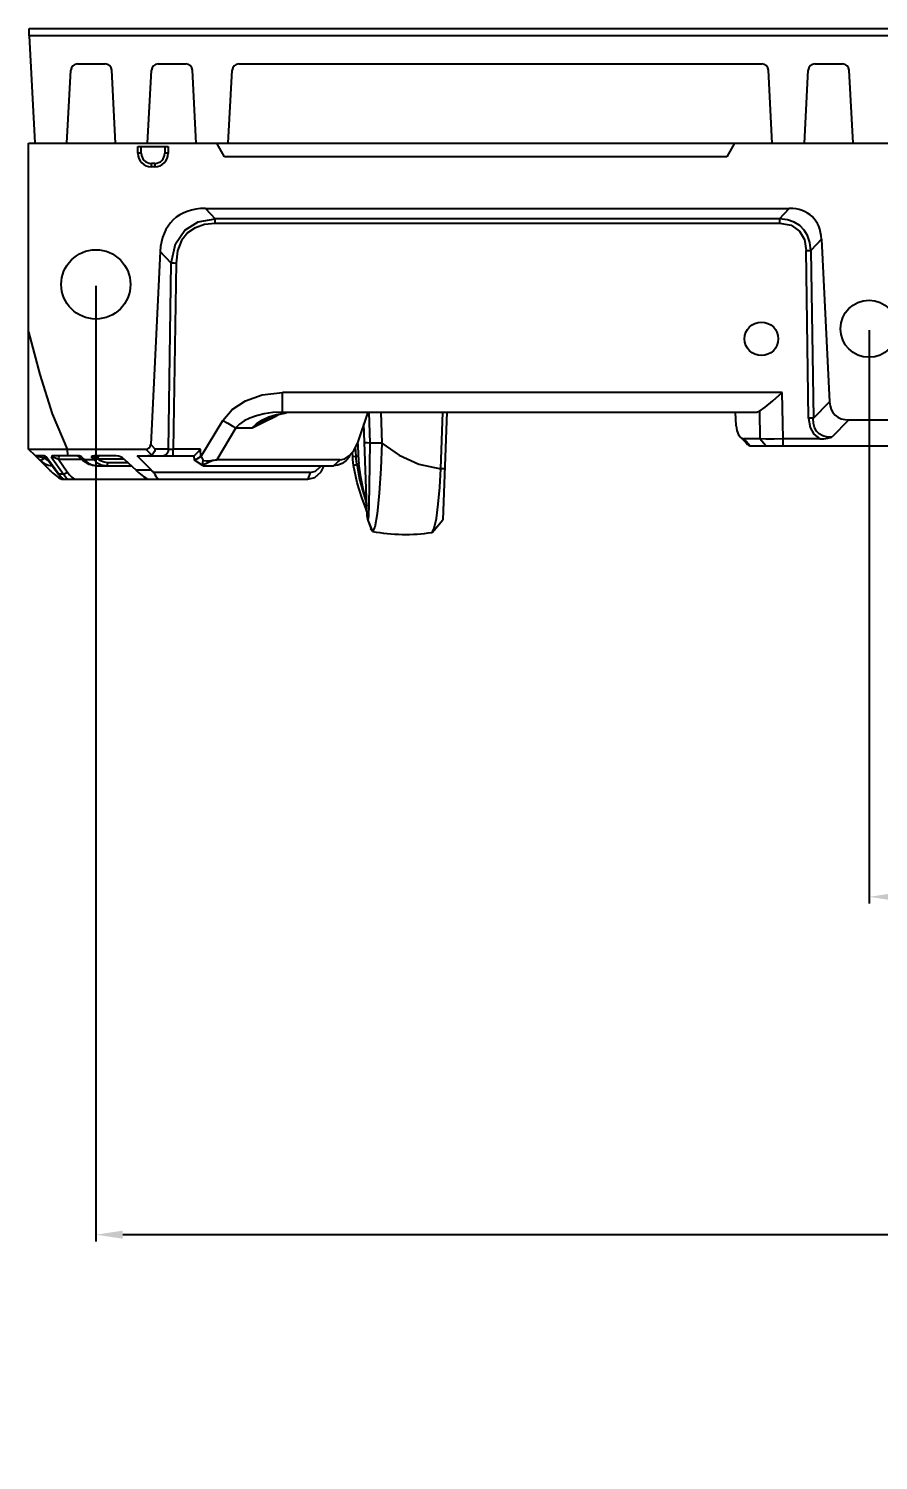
# Model space of a CAD drawing. Header units: millimetres. Extents: x -3132 to 28633, y 682 to 5849.
# Drawn here: x -1949.5 to -1823.1, y 1604.9 to 1817.9 of the extents above; entities that cross this region are included whole.
import ezdxf

# ---------------------------------------------------------------- set-up
doc = ezdxf.new("R2010")
doc.units = ezdxf.units.MM
doc.styles.get("Standard").update_dxf_attribs({"font": 'arial.ttf'})
doc.dimstyles.new('ISO-20', dxfattribs={"dimtxt": 20, "dimasz": 4, "dimexe": 1, "dimexo": 0.2, "dimgap": 0, "dimtad": 1, "dimtoh": 1, "dimdec": 1, "dimzin": 9, "dimdsep": 46, "dimtxsty": 'Standard', "dimblk": '_FILLED', "dimcen": 0.2, "dimclrd": 256, "dimclre": 256, "dimclrt": 256, "dimadec": 1, "dimazin": 2, "dimtfac": 1, "dimtdec": 1, "dimtofl": 0, "dimtmove": 0, "dimatfit": 3, "dimldrblk": '_FILLED', "dimfxl": 1, "dimtolj": 1, "dimtzin": 0, "dimarcsym": 0})

# ---------------------------------------------------------------- blocks, each defined once
blk = doc.blocks.new('_FILLED')
at = {"color": 0, "linetype": 'ByBlock'}
blk.add_solid([(0, 0), (-1, 0.15), (-1, -0.15)], dxfattribs=at)
blk = doc.blocks.new('*D37')
at = {"lineweight": -2, "transparency": 16777216}
for p, q in [((-1939.5, 1779.63), (-1939.5, 1637.45)), ((-1459.5, 1779.63), (-1459.5, 1637.45)), ((-1463.5, 1638.45), (-1935.5, 1638.45))]:
    blk.add_line(p, q, dxfattribs=at)
at = {"layer": 'Defpoints', "color": 0, "transparency": 16777216}
for p in [(-1939.5, 1779.83), (-1459.5, 1779.83), (-1939.5, 1638.45)]:
    blk.add_point(p, dxfattribs=at)
at = {"lineweight": -2, "transparency": 16777216, "xscale": 4, "yscale": 4, "zscale": 4, "rotation": 180}
blk.add_blockref('_FILLED', (-1939.5, 1638.45), dxfattribs=at)
at = {"lineweight": -2, "transparency": 16777216, "xscale": 4, "yscale": 4, "zscale": 4}
blk.add_blockref('_FILLED', (-1459.5, 1638.45), dxfattribs=at)
at = {"transparency": 16777216, "insert": (-1699.5, 1651.4), "char_height": 20, "attachment_point": 5}
blk.add_mtext('\\A1;480 [1\'-6 7/8"]', dxfattribs=at)
blk = doc.blocks.new('*D38')
at = {"lineweight": -2, "transparency": 16777216}
for p, q in [((-1824.5, 1773.03), (-1824.5, 1687.71)), ((-1574.5, 1773.03), (-1574.5, 1687.71)), ((-1820.5, 1688.71), (-1578.5, 1688.71))]:
    blk.add_line(p, q, dxfattribs=at)
at = {"layer": 'Defpoints', "color": 0, "transparency": 16777216}
for p in [(-1824.5, 1773.23), (-1574.5, 1773.23), (-1574.5, 1688.71)]:
    blk.add_point(p, dxfattribs=at)
at = {"lineweight": -2, "transparency": 16777216, "xscale": 4, "yscale": 4, "zscale": 4, "rotation": 180}
blk.add_blockref('_FILLED', (-1824.5, 1688.71), dxfattribs=at)
at = {"lineweight": -2, "transparency": 16777216, "xscale": 4, "yscale": 4, "zscale": 4}
blk.add_blockref('_FILLED', (-1574.5, 1688.71), dxfattribs=at)
at = {"transparency": 16777216, "insert": (-1699.5, 1701.65), "char_height": 20, "attachment_point": 5}
blk.add_mtext('\\A1;250 [9 7/8"]', dxfattribs=at)

msp = doc.modelspace()

# ---------------------------------------------------------------- linework, layer by layer
at = {"linetype": 'Continuous'}
for p, q in [((-1949.403, 1816.827), (-1949.403, 1817.877)), ((-1949.403, 1817.877), (-1699.603, 1817.877)), ((-1949.403, 1816.827), (-1948.567, 1800.876)), ((-1699.603, 1816.827), (-1949.403, 1816.827)), ((-1943.801, 1800.827), (-1943.233, 1811.679)), ((-1942.234, 1812.627), (-1938.132, 1812.627)), ((-1936.565, 1800.827), (-1937.133, 1811.679)), ((-1931.801, 1800.827), (-1931.233, 1811.679)), ((-1930.234, 1812.627), (-1926.132, 1812.627)), ((-1924.565, 1800.827), (-1925.133, 1811.679)), ((-1919.801, 1800.827), (-1919.233, 1811.679)), ((-1918.234, 1812.627), (-1840.452, 1812.627)), ((-1838.885, 1800.827), (-1839.453, 1811.679)), ((-1834.122, 1800.827), (-1833.553, 1811.679)), ((-1832.554, 1812.627), (-1828.452, 1812.627)), ((-1826.885, 1800.827), (-1827.453, 1811.679)), ((-1949.503, 1755.327), (-1949.503, 1800.827)), ((-1949.503, 1800.827), (-1449.503, 1800.827)), ((-1933.253, 1799.327), (-1933.253, 1800.327)), ((-1933.253, 1800.327), (-1928.753, 1800.327)), ((-1932.753, 1799.327), (-1932.753, 1800.327)), ((-1929.253, 1800.327), (-1929.253, 1799.327)), ((-1928.753, 1800.327), (-1928.753, 1799.327)), ((-1920.348, 1798.827), (-1921.503, 1800.827)), ((-1844.503, 1800.827), (-1845.658, 1798.827)), ((-1932.753, 1799.327), (-1933.253, 1799.327)), ((-1931.253, 1797.327), (-1931.253, 1797.827)), ((-1930.753, 1797.827), (-1931.253, 1797.827)), ((-1930.753, 1797.827), (-1930.753, 1797.327)), ((-1928.753, 1799.327), (-1929.253, 1799.327)), ((-1845.658, 1798.827), (-1920.348, 1798.827)), ((-1930.753, 1797.327), (-1931.253, 1797.327)), ((-1923.221, 1791.127), (-1921.775, 1789.605)), ((-1923.221, 1791.127), (-1836.369, 1791.127)), ((-1921.775, 1788.933), (-1921.775, 1789.605)), ((-1837.815, 1789.605), (-1921.775, 1789.605)), ((-1837.815, 1789.605), (-1836.369, 1791.127)), ((-1837.815, 1789.605), (-1837.815, 1788.933)), ((-1921.737, 1788.933), (-1837.815, 1788.933)), ((-1831.566, 1786.553), (-1833.146, 1784.891)), ((-1831.566, 1786.553), (-1830.371, 1762.352)), ((-1929.931, 1784.737), (-1931.35, 1755.999)), ((-1928.288, 1783.009), (-1929.931, 1784.737)), ((-1928.689, 1755.292), (-1928.288, 1783.009)), ((-1927.582, 1783.009), (-1927.982, 1755.292)), ((-1833.491, 1759.904), (-1833.853, 1784.891)), ((-1833.146, 1784.891), (-1832.785, 1759.904)), ((-1914.753, 1763.384), (-1911.727, 1763.722)), ((-1911.727, 1760.827), (-1911.727, 1763.722)), ((-1837.407, 1763.722), (-1911.727, 1763.722)), ((-1837.268, 1756.826), (-1837.407, 1763.722)), ((-1832.785, 1759.904), (-1830.371, 1762.352)), ((-1923.869, 1754.178), (-1920.611, 1759.595)), ((-1911.727, 1760.827), (-1841.329, 1760.827)), ((-1899.04, 1760.827), (-1900.655, 1756.116)), ((-1898.92, 1760.827), (-1898.759, 1756.228)), ((-1897.125, 1760.827), (-1896.963, 1756.208)), ((-1888.172, 1752.372), (-1887.877, 1760.827)), ((-1887.311, 1760.827), (-1887.872, 1744.777)), ((-1844.281, 1758.791), (-1844.363, 1760.827)), ((-1840.813, 1760.966), (-1840.73, 1756.826)), ((-1827.498, 1759.66), (-1830.017, 1757.107)), ((-1827.498, 1759.66), (-1821.508, 1759.66)), ((-1918.676, 1758.468), (-1921.53, 1753.724)), ((-1918.676, 1758.468), (-1916.271, 1758.468)), ((-1916.271, 1758.468), (-1914.473, 1759.401)), ((-1899.152, 1745.275), (-1899.635, 1759.092)), ((-1948.503, 1754.327), (-1949.503, 1755.327)), ((-1949.503, 1755.327), (-1932.056, 1755.327)), ((-1943.734, 1754.991), (-1943.788, 1755.327)), ((-1931.23, 1754.458), (-1932.056, 1755.327)), ((-1931.35, 1755.999), (-1930.677, 1755.292)), ((-1928.689, 1755.292), (-1930.677, 1755.292)), ((-1928.689, 1755.292), (-1928.779, 1754.838)), ((-1928.689, 1755.292), (-1928.482, 1755.289)), ((-1928.482, 1755.289), (-1928.241, 1755.289)), ((-1928.241, 1755.289), (-1927.982, 1755.292)), ((-1927.982, 1754.327), (-1927.982, 1755.292)), ((-1923.935, 1755.292), (-1927.982, 1755.292)), ((-1924.394, 1754.81), (-1923.935, 1755.292)), ((-1923.869, 1754.178), (-1923.935, 1755.292)), ((-1901.762, 1754.389), (-1901.108, 1755.182)), ((-1901.108, 1755.182), (-1900.655, 1756.116)), ((-1900.796, 1754.249), (-1900.867, 1755.678)), ((-1900.556, 1756.12), (-1900.471, 1754.267)), ((-1896.963, 1756.208), (-1898.759, 1756.228)), ((-1896.963, 1756.208), (-1897.134, 1752.46)), ((-1843.067, 1756.826), (-1842.171, 1755.827)), ((-1840.73, 1756.826), (-1843.067, 1756.826)), ((-1842.171, 1755.827), (-1806.835, 1755.827)), ((-1839.833, 1755.827), (-1840.73, 1756.826)), ((-1839.851, 1756.817), (-1840.73, 1756.826)), ((-1838.617, 1756.817), (-1839.851, 1756.817)), ((-1837.268, 1756.826), (-1838.617, 1756.817)), ((-1837.268, 1755.827), (-1837.268, 1756.826)), ((-1831.82, 1756.826), (-1837.268, 1756.826)), ((-1947.336, 1754.327), (-1948.503, 1754.327)), ((-1948.43, 1754.254), (-1946.34, 1752.164)), ((-1948.227, 1754.233), (-1948.03, 1754.193)), ((-1947.765, 1754.121), (-1948.03, 1754.193)), ((-1947.686, 1753.648), (-1947.882, 1753.705)), ((-1947.498, 1754.037), (-1947.765, 1754.121)), ((-1947.441, 1753.743), (-1947.686, 1753.648)), ((-1947.065, 1753.884), (-1947.498, 1754.037)), ((-1947.233, 1753.943), (-1947.441, 1753.743)), ((-1947.317, 1754.326), (-1947.336, 1754.327)), ((-1947.194, 1754.309), (-1947.317, 1754.326)), ((-1946.982, 1753.855), (-1947.065, 1753.884)), ((-1946.529, 1753.564), (-1946.982, 1753.855)), ((-1946.982, 1753.855), (-1946.74, 1753.855)), ((-1946.947, 1754.15), (-1946.882, 1754.181)), ((-1946.936, 1754.12), (-1946.947, 1754.15)), ((-1946.936, 1754.12), (-1946.936, 1754.12)), ((-1946.934, 1754.122), (-1945.131, 1751.64)), ((-1944.999, 1751.581), (-1946.882, 1754.181)), ((-1946.131, 1754.181), (-1944.332, 1751.581)), ((-1946.131, 1754.181), (-1945.937, 1754.15)), ((-1942.199, 1754.327), (-1945.803, 1754.327)), ((-1945.286, 1753.934), (-1945.08, 1753.842)), ((-1945.08, 1753.842), (-1943.755, 1751.92)), ((-1945.08, 1753.842), (-1941.647, 1753.842)), ((-1941.999, 1754.306), (-1942.199, 1754.327)), ((-1942.163, 1754.285), (-1942.025, 1754.194)), ((-1941.487, 1753.693), (-1942.025, 1754.194)), ((-1941.897, 1754.231), (-1941.665, 1754.187)), ((-1941.659, 1754.181), (-1941.148, 1753.705)), ((-1941.487, 1753.693), (-1940.546, 1753.082)), ((-1941.148, 1753.705), (-1940.616, 1753.239)), ((-1939.769, 1753.705), (-1941.148, 1753.705)), ((-1940.616, 1753.239), (-1939.995, 1752.934)), ((-1940.546, 1753.082), (-1939.324, 1752.827)), ((-1940.001, 1754.262), (-1940.21, 1754.181)), ((-1939.769, 1753.705), (-1940.21, 1754.181)), ((-1939.965, 1754.112), (-1940.21, 1754.181)), ((-1939.758, 1754.31), (-1940.001, 1754.262)), ((-1939.719, 1754.032), (-1939.965, 1754.112)), ((-1939.301, 1753.243), (-1939.769, 1753.705)), ((-1939.494, 1754.327), (-1939.758, 1754.31)), ((-1939.235, 1753.855), (-1939.719, 1754.032)), ((-1936.461, 1754.327), (-1939.494, 1754.327)), ((-1939.316, 1754.276), (-1939.183, 1754.327)), ((-1938.792, 1753.557), (-1939.235, 1753.855)), ((-1939.235, 1753.855), (-1935.272, 1753.855)), ((-1934.709, 1753.299), (-1937.703, 1753.299)), ((-1935.272, 1753.842), (-1933.532, 1752.164)), ((-1931.229, 1752.164), (-1933.338, 1754.327)), ((-1933.338, 1754.327), (-1924.877, 1754.327)), ((-1929.033, 1754.469), (-1929.396, 1754.327)), ((-1928.779, 1754.838), (-1929.033, 1754.469)), ((-1924.877, 1754.327), (-1924.735, 1754.46)), ((-1924.84, 1753.696), (-1924.877, 1754.327)), ((-1924.84, 1753.695), (-1924.839, 1753.694)), ((-1924.839, 1753.694), (-1924.709, 1753.753)), ((-1923.559, 1752.827), (-1924.839, 1753.695)), ((-1924.735, 1754.46), (-1924.394, 1754.81)), ((-1924.709, 1753.753), (-1924.366, 1753.935)), ((-1924.366, 1753.935), (-1923.871, 1754.212)), ((-1923.658, 1753.81), (-1923.56, 1753.62)), ((-1923.615, 1752.958), (-1922.116, 1753.655)), ((-1923.615, 1752.958), (-1923.583, 1753.338)), ((-1923.583, 1753.338), (-1923.56, 1753.62)), ((-1923.56, 1753.62), (-1923.063, 1753.588)), ((-1923.063, 1753.588), (-1922.579, 1753.595)), ((-1922.579, 1753.595), (-1922.116, 1753.655)), ((-1921.689, 1753.717), (-1921.507, 1753.724)), ((-1903.168, 1753.724), (-1921.507, 1753.724)), ((-1904.149, 1752.827), (-1903.168, 1753.724)), ((-1901.293, 1754.225), (-1901.323, 1754.822)), ((-1901.293, 1754.225), (-1900.796, 1754.249)), ((-1901.174, 1752.883), (-1900.689, 1753.096)), ((-1900.796, 1754.249), (-1900.61, 1754.26)), ((-1900.771, 1753.858), (-1900.796, 1754.249)), ((-1900.689, 1753.096), (-1900.326, 1750.993)), ((-1900.61, 1754.26), (-1900.471, 1754.267)), ((-1900.516, 1753.148), (-1900.386, 1753.177)), ((-1900.422, 1753.539), (-1900.386, 1753.177)), ((-1900.109, 1751.171), (-1900.386, 1753.177)), ((-1891.447, 1753.079), (-1888.172, 1752.372)), ((-1945.131, 1751.64), (-1944.4, 1750.827)), ((-1944.332, 1751.581), (-1944.999, 1751.581)), ((-1944.565, 1751.058), (-1944.33, 1750.827)), ((-1944.122, 1751.633), (-1944.332, 1751.581)), ((-1944.132, 1751.309), (-1944.332, 1751.581)), ((-1943.755, 1751.92), (-1943.424, 1751.495)), ((-1943.424, 1751.495), (-1943.06, 1751.129)), ((-1943.06, 1751.129), (-1942.666, 1750.827)), ((-1939.995, 1752.934), (-1939.324, 1752.827)), ((-1939.324, 1752.827), (-1934.22, 1752.827)), ((-1931.229, 1752.164), (-1933.532, 1752.164)), ((-1907.618, 1751.827), (-1930.878, 1751.827)), ((-1923.612, 1752.909), (-1923.615, 1752.958)), ((-1923.558, 1752.827), (-1904.149, 1752.827)), ((-1907.618, 1751.827), (-1907.984, 1750.827)), ((-1906.133, 1752.673), (-1906.056, 1752.827)), ((-1906.014, 1751.942), (-1905.568, 1752.827)), ((-1900.326, 1750.993), (-1899.844, 1749.192)), ((-1888.337, 1749.64), (-1888.172, 1752.372)), ((-1887.606, 1752.372), (-1888.172, 1752.372)), ((-1944.564, 1750.827), (-1907.984, 1750.827)), ((-1888.572, 1747.141), (-1888.337, 1749.64)), ((-1899.279, 1746.385), (-1899.934, 1748.117)), ((-1899.22, 1746.938), (-1899.218, 1746.92)), ((-1899.206, 1746.815), (-1899.208, 1746.865)), ((-1898.897, 1747.078), (-1898.962, 1745.309)), ((-1888.857, 1745.017), (-1888.572, 1747.141)), ((-1899.179, 1746.052), (-1899.279, 1746.385)), ((-1899.047, 1744.772), (-1898.835, 1744.215)), ((-1898.962, 1745.309), (-1899.042, 1744.762)), ((-1899.042, 1744.762), (-1898.358, 1743.083)), ((-1889.506, 1742.935), (-1887.872, 1744.777)), ((-1889.191, 1743.255), (-1887.872, 1744.777)), ((-1889.172, 1743.536), (-1888.857, 1745.017)), ((-1898.542, 1743.352), (-1898.595, 1743.506)), ((-1898.358, 1743.083), (-1898.542, 1743.352)), ((-1889.506, 1742.935), (-1889.421, 1743.002)), ((-1889.421, 1743.002), (-1889.172, 1743.536))]:
    msp.add_line(p, q, dxfattribs=at)
for points in [[(-1928.288, 1783.009), (-1927.658, 1785.851), (-1926.254, 1787.881), (-1924.278, 1789.116), (-1921.775, 1789.605)], [(-1833.146, 1784.891), (-1833.325, 1786.084), (-1833.664, 1787.082), (-1834.157, 1787.918), (-1834.817, 1788.594), (-1835.656, 1789.105), (-1836.653, 1789.445), (-1837.815, 1789.605)], [(-1925.81, 1787.527), (-1926.756, 1786.338), (-1927.358, 1784.817), (-1927.582, 1783.009)], [(-1925.81, 1787.527), (-1924.696, 1788.295), (-1923.328, 1788.774), (-1921.737, 1788.933)], [(-1837.815, 1788.933), (-1836.096, 1788.622), (-1834.854, 1787.766), (-1834.117, 1786.5), (-1833.853, 1784.891)], [(-1928.288, 1783.009), (-1928.082, 1783.011), (-1927.842, 1783.011), (-1927.582, 1783.009)], [(-1833.853, 1784.891), (-1833.595, 1784.893), (-1833.355, 1784.893), (-1833.146, 1784.891)], [(-1949.503, 1772.76), (-1947.834, 1766.421), (-1946.019, 1760.568), (-1943.788, 1755.327)], [(-1840.813, 1760.966), (-1839.959, 1761.56), (-1838.791, 1762.519), (-1837.407, 1763.722)], [(-1920.611, 1759.595), (-1919.231, 1761.215), (-1917.258, 1762.507), (-1914.753, 1763.384)], [(-1920.611, 1759.595), (-1919.895, 1759.168), (-1919.233, 1758.783), (-1918.676, 1758.468)], [(-1914.452, 1760.571), (-1915.587, 1760.29), (-1916.579, 1759.931), (-1917.429, 1759.504), (-1918.132, 1759.014), (-1918.676, 1758.468)], [(-1916.271, 1758.468), (-1915.626, 1759.085), (-1914.799, 1759.634), (-1913.795, 1760.102), (-1912.616, 1760.475), (-1911.255, 1760.729)], [(-1916.271, 1758.468), (-1914.704, 1759.454), (-1913.662, 1759.976)], [(-1914.473, 1759.401), (-1912.835, 1760.182), (-1912.356, 1760.447)], [(-1911.727, 1760.827), (-1913.169, 1760.757), (-1914.452, 1760.571)], [(-1913.662, 1759.976), (-1912.566, 1760.399), (-1911.133, 1760.722)], [(-1832.785, 1759.904), (-1832.991, 1759.907), (-1833.231, 1759.907), (-1833.491, 1759.904)], [(-1833.491, 1759.904), (-1833.265, 1758.533), (-1832.695, 1757.522), (-1831.82, 1756.826)], [(-1830.017, 1757.107), (-1830.73, 1757.109), (-1831.369, 1757.292), (-1831.909, 1757.591), (-1832.313, 1758.006), (-1832.589, 1758.524), (-1832.772, 1759.14), (-1832.786, 1759.903)], [(-1844.281, 1758.791), (-1844.177, 1758.079), (-1843.918, 1757.45), (-1843.635, 1757.079)], [(-1930.677, 1755.292), (-1930.801, 1754.964), (-1930.988, 1754.679), (-1931.237, 1754.454)], [(-1898.759, 1756.228), (-1899.172, 1756.242), (-1899.442, 1756.271), (-1899.537, 1756.311)], [(-1898.759, 1756.228), (-1898.803, 1753.035), (-1898.846, 1749.8), (-1898.897, 1747.078)], [(-1896.963, 1756.208), (-1894.414, 1754.399), (-1891.447, 1753.079)], [(-1843.635, 1757.079), (-1843.535, 1756.994), (-1843.067, 1756.826)], [(-1843.634, 1757.08), (-1842.798, 1756.244), (-1842.592, 1756.031)], [(-1842.592, 1756.031), (-1842.443, 1755.908), (-1842.171, 1755.827)], [(-1831.82, 1756.826), (-1831.23, 1756.86), (-1830.625, 1756.959), (-1830.017, 1757.107)], [(-1948.364, 1754.188), (-1948.364, 1754.234), (-1948.227, 1754.233)], [(-1947.317, 1754.326), (-1947.096, 1754.262), (-1946.936, 1754.12)], [(-1947.233, 1753.943), (-1947.175, 1754.138), (-1947.07, 1754.276)], [(-1946.882, 1754.181), (-1947.038, 1754.258), (-1947.194, 1754.309)], [(-1946.982, 1753.855), (-1946.938, 1754.072), (-1946.918, 1754.101)], [(-1945.803, 1754.327), (-1945.956, 1754.309), (-1946.068, 1754.259), (-1946.131, 1754.181)], [(-1945.937, 1754.15), (-1945.717, 1754.091), (-1945.499, 1754.018), (-1945.286, 1753.934)], [(-1945.08, 1753.842), (-1945.036, 1754.072), (-1944.909, 1754.256)], [(-1943.624, 1754.327), (-1943.68, 1754.657), (-1943.734, 1754.991)], [(-1942.025, 1754.194), (-1942.032, 1754.235), (-1941.897, 1754.231)], [(-1941.659, 1754.181), (-1941.82, 1754.251), (-1941.999, 1754.306)], [(-1941.148, 1753.705), (-1941.367, 1753.646), (-1941.487, 1753.693)], [(-1939.476, 1753.943), (-1939.582, 1753.83), (-1939.673, 1753.76), (-1939.769, 1753.705)], [(-1939.476, 1753.943), (-1939.419, 1754.138), (-1939.316, 1754.276)], [(-1938.054, 1752.827), (-1938.717, 1752.936), (-1939.301, 1753.243)], [(-1939.235, 1753.855), (-1939.191, 1754.072), (-1939.064, 1754.256)], [(-1937.703, 1753.299), (-1938.273, 1753.365), (-1938.792, 1753.557)], [(-1938.054, 1752.827), (-1937.888, 1752.886), (-1937.759, 1753.055), (-1937.703, 1753.299)], [(-1931.23, 1754.458), (-1931.386, 1754.383), (-1931.577, 1754.341), (-1931.798, 1754.327)], [(-1923.855, 1754.201), (-1923.756, 1754.004), (-1923.658, 1753.81)], [(-1922.116, 1753.655), (-1921.892, 1753.694), (-1921.689, 1753.717)], [(-1901.71, 1754.244), (-1902.277, 1753.643), (-1902.893, 1753.195), (-1903.524, 1752.92), (-1904.149, 1752.827)], [(-1903.168, 1753.724), (-1902.476, 1753.895), (-1901.762, 1754.389)], [(-1901.174, 1752.883), (-1901.225, 1753.328), (-1901.265, 1753.776), (-1901.293, 1754.225)], [(-1900.689, 1753.096), (-1900.735, 1753.473), (-1900.771, 1753.858)], [(-1900.689, 1753.096), (-1900.618, 1753.12), (-1900.516, 1753.148)], [(-1900.471, 1754.267), (-1900.45, 1753.903), (-1900.422, 1753.539)], [(-1944.999, 1751.581), (-1945.122, 1751.629), (-1945.131, 1751.64)], [(-1944.999, 1751.581), (-1944.788, 1751.309), (-1944.565, 1751.058)], [(-1943.673, 1750.827), (-1943.919, 1751.058), (-1944.132, 1751.309)], [(-1943.755, 1751.92), (-1943.914, 1751.757), (-1944.122, 1751.633)], [(-1923.558, 1752.827), (-1923.592, 1752.865), (-1923.612, 1752.909)], [(-1907.984, 1750.827), (-1906.938, 1751.109), (-1906.014, 1751.942)], [(-1907.618, 1751.827), (-1906.82, 1752.049), (-1906.133, 1752.673)], [(-1899.934, 1748.117), (-1900.641, 1750.292), (-1901.173, 1752.883)], [(-1899.208, 1746.865), (-1899.382, 1747.915), (-1899.733, 1749.405), (-1900.109, 1751.171)], [(-1897.134, 1752.46), (-1897.364, 1748.777), (-1897.652, 1745.711)], [(-1899.844, 1749.192), (-1899.4, 1747.712), (-1899.22, 1746.938)], [(-1899.218, 1746.92), (-1899.213, 1746.888), (-1899.208, 1746.864)], [(-1897.652, 1745.711), (-1897.988, 1743.721), (-1898.358, 1743.084)], [(-1898.835, 1744.215), (-1898.665, 1743.728), (-1898.594, 1743.506)]]:
    msp.add_lwpolyline(points, dxfattribs=at)
for centre, radius in [((-1939.503, 1779.827), 5.15), ((-1824.503, 1773.227), 4.25), ((-1840.503, 1771.727), 2.5)]:
    msp.add_circle(centre, radius, dxfattribs=at)
for centre, radius, start, end in [((-1942.234, 1811.627), 1, 90, 177), ((-1938.132, 1811.627), 1, 3, 90), ((-1930.234, 1811.627), 1, 90, 177), ((-1926.132, 1811.627), 1, 3, 90), ((-1918.234, 1811.627), 1, 90, 177), ((-1840.452, 1811.627), 1, 3, 90), ((-1832.554, 1811.627), 1, 90, 177), ((-1828.452, 1811.627), 1, 3, 90), ((-1931.253, 1799.327), 2, 180, 270), ((-1931.253, 1799.327), 1.5, 180, 270), ((-1930.753, 1799.327), 2, 270, 0), ((-1930.753, 1799.327), 1.5, 270, 0), ((-1945.76, 1755.827), 3, 225, 264.98574), ((-1940.709, 1757.795), 7.964, 225, 241.04498), ((-1897.653, 1745.328), 1.5, 182, 202.16045), ((-1893.503, 1768.691), 26.064, 259.25585, 278.82076)]:
    msp.add_arc(centre, radius, start, end, dxfattribs=at)
for centre, major_axis, ratio, start_param, end_param in [((-1916.835, 1777.692), (11.153, -11.733), 0.5868492, 8.9159146, 9.9347322), ((-1840.94, 1781.51), (7.983, 8.398), 0.5868492, -0.5099543, 0.5088634), ((-1824.852, 1765.221), (-4.733, -4.799), 0.5934486, -0.4991325, 0.5294856), ((-1841.45, 1763.827), (-0.181, 2.998), 0.5759473, -3.1763723, -2.8705806), ((-1932.728, 1756.741), (1.174, -1.235), 0.5868492, -0.5088634, 0.5099543), ((-1935.963, 1753.829), (0.85, -0.352), 0.4142136, 0.8115781, 2.3561945), ((-1928.109, 1757.795), (5.79, -5.683), 0.9636469, -1.5615393, -1.2815016), ((-1925.458, 1757.795), (5.737, 5.666), 0.9756176, 3.1354217, 3.1972645), ((-1921.237, 1757.795), (9.34, 6.528), 0.4884705, 3.0280291, 3.2462239)]:
    msp.add_ellipse(centre, major_axis=major_axis, ratio=ratio, start_param=start_param, end_param=end_param, dxfattribs=at)

# ---------------------------------------------------------------- dimensions: what is measured, and where the dimension line sits
for base, p1, p2, picture, middle in [((-1939.503, 1638.451), (-1459.503, 1779.827), (-1939.503, 1779.827), '*D37', (-1699.503, 1651.398)), ((-1574.503, 1688.707), (-1824.503, 1773.227), (-1574.503, 1773.227), '*D38', (-1699.503, 1701.654))]:
    dim = msp.add_linear_dim(base=base, p1=p1, p2=p2, dimstyle='ISO-20')
    dim.commit()
    dim.dimension.update_dxf_attribs({"geometry": picture, "text_midpoint": middle})

doc.saveas('drawing.dxf')
